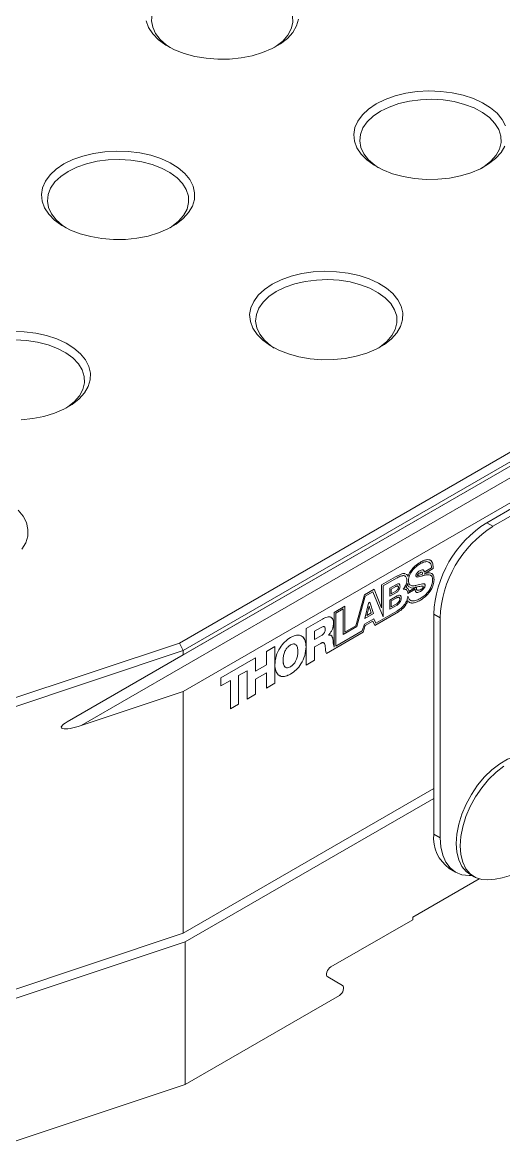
# Model space of a CAD drawing. Header units: millimetres. Extents: x 2 to 278, y 1 to 215.
# Drawn here: x 35.93 to 42.74, y 145.4 to 161.28 of the extents above; entities that cross this region are included whole.
import ezdxf

# ---------------------------------------------------------------- set-up
doc = ezdxf.new("R2010")
doc.units = ezdxf.units.MM

msp = doc.modelspace()

# ---------------------------------------------------------------- linework, layer by layer
at = {"color": 7, "linetype": 'Continuous', "lineweight": 18}
for p, q in [((36.565, 151.381), (55.167, 162.12)), ((55.051, 161.886), (36.766, 151.33)), ((38.155, 152.497), (54.152, 161.732)), ((54.22, 161.633), (38.207, 152.389)), ((54.22, 161.573), (38.207, 152.329)), ((54.22, 161.054), (38.207, 151.81)), ((42.501, 154.199), (49.985, 158.519)), ((42.59, 154.148), (46.107, 156.178)), ((42.59, 154.148), (42.501, 154.199)), ((41.56, 153.618), (41.56, 153.618)), ((41.722, 153.561), (41.617, 153.5)), ((41.621, 153.477), (41.745, 153.549)), ((41.621, 153.477), (41.745, 153.549)), ((41.745, 153.549), (41.745, 153.549)), ((41.212, 153.433), (41.014, 153.318)), ((41.035, 153.305), (41.224, 153.414)), ((41.035, 153.305), (41.225, 153.414)), ((41.224, 153.414), (41.225, 153.414)), ((41.386, 153.44), (41.386, 153.44)), ((41.523, 153.461), (41.523, 153.461)), ((41.559, 153.492), (41.559, 153.492)), ((41.591, 153.497), (41.593, 153.488)), ((41.617, 153.5), (41.617, 153.5)), ((41.618, 153.456), (41.618, 153.456)), ((41.621, 153.477), (41.621, 153.477)), ((41.756, 153.391), (41.756, 153.391)), ((40.91, 153.258), (40.771, 153.178)), ((40.784, 153.16), (40.892, 153.222)), ((40.784, 153.16), (40.892, 153.222)), ((40.892, 153.222), (41.035, 152.868)), ((40.892, 153.222), (40.892, 153.222)), ((41.014, 152.995), (40.91, 153.258)), ((41.014, 152.995), (40.91, 153.258)), ((41.014, 153.318), (41.014, 152.995)), ((41.035, 152.869), (41.035, 153.305)), ((41.035, 152.868), (41.035, 153.305)), ((41.035, 153.305), (41.035, 153.305)), ((41.131, 153.272), (41.225, 153.326)), ((41.131, 153.159), (41.131, 153.272)), ((41.217, 153.297), (41.152, 153.259)), ((41.217, 153.297), (41.152, 153.259)), ((41.152, 153.259), (41.152, 153.194)), ((41.152, 153.259), (41.152, 153.259)), ((41.152, 153.259), (41.152, 153.194)), ((41.152, 153.194), (41.217, 153.232)), ((41.217, 153.297), (41.217, 153.297)), ((41.275, 153.298), (41.275, 153.298)), ((41.358, 153.282), (41.358, 153.282)), ((41.383, 153.338), (41.383, 153.338)), ((41.387, 153.198), (41.488, 153.257)), ((41.387, 153.198), (41.488, 153.257)), ((41.394, 153.38), (41.394, 153.38)), ((41.503, 153.287), (41.401, 153.228)), ((41.401, 153.228), (41.401, 153.228)), ((41.483, 153.282), (41.483, 153.282)), ((41.488, 153.257), (41.488, 153.257)), ((41.503, 153.287), (41.503, 153.287)), ((41.506, 153.288), (41.506, 153.288)), ((41.565, 153.228), (41.565, 153.228)), ((41.63, 153.313), (41.63, 153.313)), ((40.771, 153.178), (40.651, 152.739)), ((40.666, 152.73), (40.784, 153.16)), ((40.666, 152.73), (40.784, 153.16)), ((40.83, 153.063), (40.777, 152.846)), ((40.784, 153.16), (40.784, 153.16)), ((40.83, 153.063), (40.847, 153.073)), ((40.847, 153.073), (40.898, 152.915)), ((40.847, 153.073), (40.898, 152.915)), ((41.225, 153.213), (41.131, 153.159)), ((41.225, 153.213), (41.131, 153.159)), ((41.131, 153.104), (41.236, 153.165)), ((41.131, 153.104), (41.131, 152.974)), ((41.23, 153.137), (41.151, 153.092)), ((41.23, 153.137), (41.151, 153.092)), ((41.151, 153.092), (41.151, 153.008)), ((41.151, 153.092), (41.151, 153.092)), ((41.151, 153.092), (41.151, 153.008)), ((41.152, 153.194), (41.152, 153.194)), ((41.225, 153.213), (41.225, 153.213)), ((41.23, 153.137), (41.23, 153.137)), ((41.291, 153.131), (41.291, 153.131)), ((41.385, 153.097), (41.386, 153.096)), ((41.402, 153.076), (41.415, 153.069)), ((41.567, 153.104), (41.567, 153.104)), ((40.495, 153.019), (40.342, 152.931)), ((40.342, 152.931), (40.342, 152.436)), ((40.366, 152.919), (40.472, 152.98)), ((40.366, 152.919), (40.472, 152.98)), ((40.366, 152.451), (40.366, 152.919)), ((40.366, 152.451), (40.366, 152.919)), ((40.366, 152.919), (40.366, 152.919)), ((40.472, 152.98), (40.472, 152.618)), ((40.472, 152.98), (40.472, 152.98)), ((40.495, 152.649), (40.495, 153.019)), ((40.495, 152.649), (40.495, 153.019)), ((40.898, 152.915), (40.777, 152.846)), ((40.898, 152.915), (40.777, 152.846)), ((40.838, 153.018), (40.806, 152.887)), ((40.838, 153.018), (40.806, 152.887)), ((40.806, 152.887), (40.868, 152.923)), ((40.838, 153.018), (40.838, 153.018)), ((40.868, 152.923), (40.838, 153.018)), ((40.898, 152.915), (40.898, 152.915)), ((40.918, 152.744), (41.253, 152.938)), ((40.918, 152.744), (41.253, 152.938)), ((41.23, 152.949), (40.933, 152.777)), ((41.014, 152.995), (41.014, 152.995)), ((41.236, 153.034), (41.131, 152.974)), ((41.236, 153.034), (41.131, 152.974)), ((41.151, 153.008), (41.23, 153.053)), ((41.151, 153.008), (41.151, 153.008)), ((41.236, 153.034), (41.236, 153.034)), ((41.253, 152.938), (41.253, 152.938)), ((39.948, 152.703), (40.178, 152.836)), ((40.335, 152.781), (40.336, 152.781)), ((40.772, 152.764), (40.741, 152.667)), ((40.903, 152.839), (40.772, 152.764)), ((40.783, 152.743), (40.892, 152.806)), ((40.783, 152.743), (40.892, 152.806)), ((40.806, 152.887), (40.806, 152.887)), ((40.892, 152.806), (40.918, 152.744)), ((40.892, 152.806), (40.892, 152.806)), ((40.933, 152.777), (40.903, 152.839)), ((40.933, 152.777), (40.903, 152.839)), ((40.933, 152.777), (40.933, 152.777)), ((41.842, 152.852), (41.753, 152.903)), ((41.753, 149.792), (41.753, 152.903)), ((41.842, 149.741), (41.842, 152.852)), ((39.948, 152.184), (39.948, 152.703)), ((40.159, 152.717), (40.065, 152.663)), ((40.159, 152.717), (40.065, 152.663)), ((40.065, 152.663), (40.065, 152.546)), ((40.065, 152.663), (40.065, 152.663)), ((40.065, 152.663), (40.065, 152.546)), ((40.065, 152.546), (40.164, 152.603)), ((40.159, 152.717), (40.159, 152.717)), ((40.756, 152.651), (40.233, 152.349)), ((40.756, 152.651), (40.233, 152.349)), ((40.265, 152.61), (40.265, 152.608)), ((40.265, 152.61), (40.265, 152.608)), ((40.265, 152.61), (40.265, 152.61)), ((40.265, 152.608), (40.265, 152.608)), ((40.741, 152.667), (40.366, 152.451)), ((40.472, 152.618), (40.666, 152.73)), ((40.472, 152.618), (40.666, 152.73)), ((40.651, 152.739), (40.495, 152.649)), ((40.495, 152.649), (40.495, 152.649)), ((40.666, 152.73), (40.666, 152.73)), ((40.756, 152.651), (40.783, 152.743)), ((40.756, 152.651), (40.783, 152.743)), ((40.756, 152.651), (40.756, 152.651)), ((40.783, 152.743), (40.783, 152.743)), ((35.671, 151.669), (38.155, 152.497)), ((38.207, 152.389), (38.155, 152.497)), ((39.386, 152.379), (39.503, 152.446)), ((39.503, 152.446), (39.503, 151.928)), ((39.503, 152.446), (39.503, 151.928)), ((39.725, 152.47), (39.725, 152.469)), ((39.947, 152.443), (39.947, 152.443)), ((40.065, 152.546), (40.065, 152.546)), ((40.154, 152.492), (40.065, 152.441)), ((40.154, 152.492), (40.065, 152.441)), ((40.065, 152.441), (40.065, 152.252)), ((40.065, 152.441), (40.065, 152.252)), ((40.065, 152.441), (40.065, 152.441)), ((40.154, 152.492), (40.154, 152.492)), ((40.33, 152.522), (40.33, 152.522)), ((40.342, 152.436), (40.342, 152.436)), ((40.366, 152.451), (40.366, 152.451)), ((38.207, 152.389), (35.657, 151.539)), ((36.565, 151.381), (38.207, 152.329)), ((38.207, 152.389), (38.207, 152.329)), ((38.74, 152.006), (39.231, 152.289)), ((39.231, 152.289), (39.231, 152.1)), ((39.231, 152.289), (39.231, 152.1)), ((39.386, 152.19), (39.386, 152.379)), ((39.231, 152.1), (39.386, 152.19)), ((39.62, 152.255), (39.62, 152.255)), ((40.065, 152.252), (39.948, 152.184)), ((40.065, 152.252), (39.948, 152.184)), ((40.065, 152.252), (40.065, 152.252)), ((38.74, 151.889), (38.74, 152.006)), ((38.875, 151.967), (38.74, 151.889)), ((38.875, 151.967), (38.74, 151.89)), ((38.875, 151.565), (38.875, 151.967)), ((38.875, 151.967), (38.875, 151.967)), ((39.114, 152.105), (38.992, 152.035)), ((39.114, 152.105), (38.992, 152.035)), ((38.992, 152.035), (38.992, 151.633)), ((38.992, 152.035), (38.992, 151.633)), ((38.992, 152.035), (38.992, 152.035)), ((39.114, 151.703), (39.114, 152.105)), ((39.114, 152.105), (39.114, 152.105)), ((39.231, 152.1), (39.231, 152.1)), ((39.386, 152.074), (39.231, 151.984)), ((39.386, 152.074), (39.231, 151.984)), ((39.231, 151.984), (39.231, 151.771)), ((39.231, 151.984), (39.231, 151.771)), ((39.231, 151.984), (39.231, 151.984)), ((39.386, 151.86), (39.386, 152.074)), ((39.386, 152.074), (39.386, 152.074)), ((39.726, 152.056), (39.726, 152.056)), ((38.207, 151.81), (36.766, 151.33)), ((38.207, 151.81), (38.207, 148.389)), ((39.503, 151.928), (39.386, 151.86)), ((39.503, 151.928), (39.386, 151.86)), ((39.503, 151.928), (39.503, 151.928)), ((39.231, 151.771), (39.114, 151.703)), ((39.231, 151.771), (39.114, 151.703)), ((39.231, 151.771), (39.231, 151.771)), ((38.992, 151.633), (38.875, 151.565)), ((38.992, 151.633), (38.875, 151.565)), ((38.992, 151.633), (38.992, 151.633)), ((41.753, 150.436), (38.207, 148.389)), ((38.237, 148.268), (41.753, 150.298)), ((41.842, 149.741), (41.753, 149.792)), ((41.972, 149.307), (42.061, 149.256)), ((42.394, 149.16), (41.454, 148.617)), ((42.265, 149.224), (42.323, 149.19)), ((40.295, 147.913), (41.454, 148.582)), ((41.454, 148.617), (41.454, 148.582)), ((38.207, 148.389), (35.657, 147.539)), ((35.687, 147.418), (38.237, 148.268)), ((38.237, 148.268), (38.237, 146.25)), ((40.46, 147.651), (40.253, 147.771)), ((40.417, 147.509), (38.237, 146.25)), ((38.237, 146.25), (35.687, 145.4))]:
    msp.add_line(p, q, dxfattribs=at)
at = {"color": 7, "linetype": 'Continuous', "lineweight": 18, "flags": 128}
for points in [[(39.495, 160.923), (39.521, 160.94), (39.615, 161.015), (39.687, 161.098), (39.735, 161.187), (39.758, 161.279), (39.754, 161.372), (39.725, 161.463), (39.671, 161.551), (39.594, 161.632), (39.494, 161.705), (39.376, 161.768), (39.242, 161.82), (39.095, 161.858), (38.94, 161.882), (38.78, 161.891), (38.619, 161.885), (38.462, 161.865), (38.313, 161.83), (38.175, 161.782), (38.052, 161.722)], [(38.052, 161.722), (37.948, 161.651), (37.865, 161.572), (37.805, 161.486), (37.769, 161.395), (37.76, 161.302), (37.776, 161.21), (37.817, 161.12), (37.884, 161.035), (37.972, 160.958), (38.024, 160.923)], [(39.839, 161.323), (39.811, 161.229), (39.758, 161.138), (39.681, 161.053), (39.583, 160.975), (39.465, 160.908), (39.332, 160.851), (39.184, 160.807), (39.027, 160.776), (38.863, 160.76), (38.697, 160.758), (38.533, 160.771), (38.373, 160.798), (38.223, 160.839), (38.086, 160.892), (37.964, 160.958), (37.86, 161.033), (37.778, 161.116), (37.719, 161.206), (37.685, 161.299)], [(40.939, 160.125), (41.065, 160.187), (41.206, 160.238), (41.359, 160.275), (41.52, 160.299), (41.685, 160.308), (41.851, 160.303), (42.013, 160.283), (42.168, 160.249), (42.313, 160.201), (42.443, 160.142), (42.556, 160.071), (42.649, 159.992), (42.719, 159.905), (42.766, 159.813)], [(42.757, 159.528), (42.704, 159.437), (42.627, 159.352), (42.529, 159.275), (42.412, 159.207), (42.278, 159.15), (42.13, 159.106), (41.973, 159.075), (41.809, 159.059), (41.643, 159.057), (41.479, 159.07), (41.32, 159.097), (41.169, 159.138), (41.032, 159.192), (40.91, 159.257), (40.807, 159.332), (40.725, 159.415), (40.666, 159.505), (40.631, 159.599), (40.621, 159.694), (40.637, 159.79), (40.678, 159.883), (40.743, 159.971), (40.831, 160.052), (40.939, 160.125)], [(42.442, 159.222), (42.467, 159.239), (42.562, 159.314), (42.633, 159.398), (42.681, 159.486), (42.704, 159.578), (42.701, 159.671), (42.672, 159.762), (42.618, 159.85), (42.54, 159.931), (42.441, 160.005), (42.322, 160.068), (42.188, 160.119), (42.041, 160.157), (41.886, 160.181), (41.726, 160.19), (41.565, 160.185), (41.408, 160.164), (41.259, 160.13), (41.121, 160.081), (40.999, 160.021)], [(40.999, 160.021), (40.894, 159.951), (40.811, 159.871), (40.751, 159.785), (40.716, 159.694), (40.706, 159.601), (40.722, 159.509), (40.764, 159.419), (40.83, 159.335), (40.919, 159.257), (40.97, 159.222)], [(36.519, 159.275), (36.645, 159.337), (36.787, 159.388), (36.939, 159.425), (37.1, 159.449), (37.266, 159.458), (37.431, 159.452), (37.594, 159.432), (37.749, 159.398), (37.893, 159.351), (38.023, 159.291), (38.136, 159.221), (38.229, 159.141), (38.3, 159.055), (38.347, 158.963), (38.369, 158.868), (38.366, 158.772), (38.338, 158.677), (38.284, 158.587), (38.208, 158.502), (38.11, 158.424), (37.992, 158.356), (37.858, 158.3), (37.711, 158.256), (37.554, 158.225), (37.39, 158.208), (37.224, 158.207), (37.059, 158.219), (36.9, 158.247), (36.75, 158.288), (36.612, 158.341), (36.491, 158.406), (36.387, 158.481), (36.305, 158.565), (36.246, 158.654), (36.211, 158.748), (36.202, 158.844), (36.218, 158.939), (36.259, 159.032), (36.324, 159.12), (36.411, 159.202), (36.519, 159.275)], [(38.022, 158.372), (38.048, 158.389), (38.142, 158.464), (38.214, 158.547), (38.262, 158.636), (38.284, 158.728), (38.281, 158.821), (38.252, 158.912), (38.198, 159), (38.121, 159.081), (38.021, 159.154), (37.903, 159.217), (37.769, 159.268), (37.622, 159.306), (37.467, 159.33), (37.306, 159.34), (37.146, 159.334), (36.989, 159.314), (36.84, 159.279), (36.702, 159.231), (36.579, 159.171)], [(36.579, 159.171), (36.475, 159.1), (36.392, 159.021), (36.332, 158.934), (36.296, 158.844), (36.287, 158.751), (36.303, 158.659), (36.344, 158.569), (36.41, 158.484), (36.499, 158.407), (36.55, 158.372)], [(39.466, 157.574), (39.592, 157.636), (39.733, 157.687), (39.886, 157.724), (40.047, 157.748), (40.212, 157.757), (40.378, 157.751), (40.54, 157.731), (40.695, 157.697), (40.84, 157.65), (40.97, 157.59), (41.082, 157.52), (41.175, 157.441), (41.246, 157.354), (41.293, 157.262), (41.315, 157.167), (41.312, 157.071), (41.284, 156.977), (41.231, 156.886), (41.154, 156.801), (41.056, 156.723), (40.939, 156.656), (40.805, 156.599), (40.657, 156.555), (40.5, 156.524), (40.336, 156.508), (40.17, 156.506), (40.006, 156.519), (39.846, 156.546), (39.696, 156.587), (39.559, 156.64), (39.437, 156.705), (39.334, 156.781), (39.252, 156.864), (39.192, 156.953), (39.158, 157.047), (39.148, 157.143), (39.164, 157.238), (39.205, 157.331), (39.27, 157.419), (39.358, 157.501), (39.466, 157.574)], [(40.969, 156.671), (40.994, 156.688), (41.088, 156.763), (41.16, 156.846), (41.208, 156.935), (41.231, 157.027), (41.228, 157.12), (41.199, 157.211), (41.144, 157.299), (41.067, 157.38), (40.968, 157.453), (40.849, 157.516), (40.715, 157.567), (40.568, 157.606), (40.413, 157.63), (40.253, 157.639), (40.092, 157.633), (39.935, 157.613), (39.786, 157.578), (39.648, 157.53), (39.525, 157.47)], [(39.525, 157.47), (39.421, 157.399), (39.338, 157.32), (39.278, 157.234), (39.243, 157.143), (39.233, 157.05), (39.249, 156.958), (39.291, 156.868), (39.357, 156.783), (39.445, 156.706), (39.497, 156.671)], [(35.792, 156.907), (35.958, 156.901), (36.121, 156.881), (36.276, 156.847), (36.42, 156.799), (36.55, 156.74), (36.663, 156.67), (36.756, 156.59), (36.827, 156.503), (36.874, 156.411), (36.896, 156.316), (36.893, 156.221), (36.864, 156.126), (36.811, 156.035), (36.735, 155.95), (36.637, 155.873), (36.519, 155.805), (36.385, 155.749), (36.238, 155.704), (36.081, 155.674), (35.917, 155.657)], [(36.549, 155.821), (36.575, 155.837), (36.669, 155.913), (36.741, 155.996), (36.789, 156.085), (36.811, 156.177), (36.808, 156.269), (36.779, 156.361), (36.725, 156.448), (36.647, 156.53), (36.548, 156.603), (36.43, 156.666), (36.296, 156.717), (36.149, 156.755), (35.993, 156.779), (35.833, 156.789), (35.673, 156.783), (35.516, 156.763), (35.366, 156.728), (35.229, 156.68), (35.106, 156.62)], [(35.872, 154.379), (35.943, 154.292), (35.99, 154.2), (36.012, 154.105), (36.009, 154.01), (35.981, 153.915), (35.927, 153.824)], [(43.215, 150.869), (43.195, 150.88), (43.108, 150.908), (43.01, 150.913), (42.905, 150.894), (42.796, 150.852), (42.685, 150.787), (42.575, 150.703), (42.47, 150.601), (42.373, 150.484), (42.285, 150.354), (42.21, 150.217), (42.149, 150.075), (42.105, 149.932), (42.078, 149.792), (42.068, 149.659), (42.078, 149.536), (42.105, 149.428), (42.149, 149.336), (42.21, 149.264), (42.265, 149.224)], [(42.743, 150.754), (42.634, 150.67), (42.529, 150.567), (42.431, 150.45), (42.343, 150.321), (42.268, 150.183), (42.208, 150.041), (42.163, 149.898), (42.136, 149.758), (42.127, 149.625), (42.136, 149.503), (42.163, 149.394), (42.208, 149.303), (42.268, 149.23), (42.343, 149.179), (42.431, 149.151), (42.517, 149.146)], [(42.293, 149.208), (42.251, 149.206), (42.151, 149.219), (42.061, 149.256), (41.985, 149.315), (41.924, 149.395), (41.879, 149.495), (41.851, 149.611), (41.842, 149.741)], [(40.253, 147.771), (40.242, 147.781), (40.236, 147.797), (40.235, 147.817), (40.24, 147.839), (40.249, 147.861), (40.262, 147.882), (40.277, 147.9), (40.295, 147.913)], [(40.417, 147.509), (40.435, 147.522), (40.451, 147.54), (40.464, 147.561), (40.473, 147.583), (40.477, 147.606), (40.476, 147.625), (40.47, 147.641), (40.46, 147.651)]]:
    msp.add_lwpolyline(points, dxfattribs=at)
at = {"color": 7, "linetype": 'Continuous', "lineweight": 18}
for centre, radius, start, end in [((43.366, 152.836), 1.615, 122.3869, 177.6131), ((43.455, 152.784), 1.615, 122.3869, 177.6131), ((42.47, 150.202), 1.057, 272.5247, 0), ((42.269, 149.734), 0.519, 173.5491, 235.1388)]:
    msp.add_arc(centre, radius, start, end, dxfattribs=at)
msp.add_ellipse((36.766, 151.399), major_axis=(0.282, 0.099), ratio=0.218403, start_param=2.279454, end_param=4.635649, dxfattribs=at)
for points, knots in [([(41.558, 153.637), (41.533, 153.621), (41.489, 153.592), (41.437, 153.533), (41.404, 153.482), (41.392, 153.453), (41.386, 153.44)], [0, 0, 0, 0, 0.370413, 0.659867, 0.84661, 1, 1, 1, 1]), ([(41.394, 153.38), (41.395, 153.393), (41.396, 153.416), (41.412, 153.466), (41.448, 153.524), (41.502, 153.58), (41.54, 153.605), (41.56, 153.618)], [0, 0, 0, 0, 0.134679, 0.257286, 0.494977, 0.745543, 1, 1, 1, 1]), ([(41.394, 153.38), (41.395, 153.393), (41.396, 153.416), (41.412, 153.466), (41.448, 153.524), (41.502, 153.58), (41.54, 153.605), (41.56, 153.618)], [0, 0, 0, 0, 0.134679, 0.257286, 0.494977, 0.745543, 1, 1, 1, 1]), ([(41.745, 153.549), (41.744, 153.572), (41.743, 153.621), (41.718, 153.665), (41.682, 153.678), (41.649, 153.677), (41.607, 153.664), (41.575, 153.647), (41.558, 153.637)], [0, 0, 0, 0, 0.211166, 0.446808, 0.552781, 0.674848, 0.821169, 1, 1, 1, 1]), ([(41.56, 153.618), (41.582, 153.628), (41.625, 153.649), (41.672, 153.651), (41.69, 153.637), (41.694, 153.634)], [0, 0, 0, 0, 0.451426, 0.877458, 1, 1, 1, 1]), ([(41.56, 153.618), (41.582, 153.629), (41.626, 153.65), (41.676, 153.649), (41.705, 153.629), (41.72, 153.601), (41.721, 153.575), (41.722, 153.561)], [0, 0, 0, 0, 0.287197, 0.558239, 0.696739, 0.840355, 1, 1, 1, 1]), ([(41.745, 153.549), (41.744, 153.572), (41.742, 153.621), (41.722, 153.663), (41.701, 153.67), (41.698, 153.671)], [0, 0, 0, 0, 0.4328, 0.915765, 1, 1, 1, 1]), ([(41.351, 153.474), (41.346, 153.476), (41.33, 153.485), (41.28, 153.468), (41.238, 153.446), (41.212, 153.433)], [0, 0, 0, 0, 0.124411, 0.468392, 1, 1, 1, 1]), ([(41.224, 153.414), (41.242, 153.424), (41.276, 153.443), (41.317, 153.452), (41.341, 153.449), (41.349, 153.442), (41.351, 153.439)], [0, 0, 0, 0, 0.379533, 0.737234, 0.905649, 1, 1, 1, 1]), ([(41.225, 153.414), (41.242, 153.424), (41.276, 153.443), (41.317, 153.453), (41.344, 153.447), (41.359, 153.435), (41.37, 153.413), (41.371, 153.393), (41.371, 153.382)], [0, 0, 0, 0, 0.259613, 0.504294, 0.619495, 0.734392, 0.857507, 1, 1, 1, 1]), ([(41.371, 153.382), (41.37, 153.37), (41.368, 153.347), (41.351, 153.301), (41.331, 153.274), (41.318, 153.257)], [0, 0, 0, 0, 0.284663, 0.559152, 1, 1, 1, 1]), ([(41.386, 153.44), (41.382, 153.45), (41.377, 153.463), (41.366, 153.467), (41.364, 153.468)], [0, 0, 0, 0, 0.831685, 1, 1, 1, 1]), ([(41.386, 153.44), (41.382, 153.45), (41.377, 153.463), (41.366, 153.467), (41.364, 153.468)], [0, 0, 0, 0, 0.831685, 1, 1, 1, 1]), ([(41.551, 153.518), (41.539, 153.511), (41.522, 153.499), (41.506, 153.475), (41.501, 153.46), (41.5, 153.453), (41.5, 153.449)], [0, 0, 0, 0, 0.508339, 0.744846, 0.865693, 1, 1, 1, 1]), ([(41.5, 153.449), (41.501, 153.445), (41.502, 153.437), (41.514, 153.43), (41.554, 153.435), (41.591, 153.447), (41.618, 153.456)], [0, 0, 0, 0, 0.080263, 0.164107, 0.382413, 1, 1, 1, 1]), ([(41.509, 153.433), (41.51, 153.433), (41.516, 153.428), (41.555, 153.438), (41.591, 153.448), (41.618, 153.456)], [0, 0, 0, 0, 0.0090824, 0.2678754, 1, 1, 1, 1]), ([(41.523, 153.461), (41.523, 153.462), (41.523, 153.462), (41.523, 153.463), (41.525, 153.465), (41.529, 153.47), (41.541, 153.48), (41.552, 153.487), (41.559, 153.492)], [0, 0, 0, 0, 0.01741, 0.036526, 0.058712, 0.147402, 0.41052, 1, 1, 1, 1]), ([(41.523, 153.461), (41.523, 153.462), (41.523, 153.462), (41.523, 153.463), (41.525, 153.465), (41.529, 153.47), (41.541, 153.48), (41.552, 153.487), (41.559, 153.492)], [0, 0, 0, 0, 0.01741, 0.036526, 0.058712, 0.147402, 0.41052, 1, 1, 1, 1]), ([(41.594, 153.47), (41.575, 153.463), (41.554, 153.456), (41.531, 153.453), (41.526, 153.454), (41.523, 153.457), (41.523, 153.46), (41.523, 153.461)], [0, 0, 0, 0, 0.7340463, 0.8269774, 0.895049, 0.9480982, 1, 1, 1, 1]), ([(41.527, 153.454), (41.527, 153.454), (41.525, 153.455), (41.523, 153.457), (41.523, 153.46), (41.523, 153.461)], [0, 0, 0, 0, 0.108565, 0.559155, 1, 1, 1, 1]), ([(41.617, 153.5), (41.617, 153.505), (41.616, 153.514), (41.612, 153.524), (41.606, 153.531), (41.594, 153.534), (41.575, 153.531), (41.559, 153.523), (41.551, 153.518)], [0, 0, 0, 0, 0.13742, 0.258595, 0.373661, 0.490016, 0.737396, 1, 1, 1, 1]), ([(41.559, 153.492), (41.563, 153.494), (41.57, 153.498), (41.579, 153.501), (41.585, 153.502), (41.586, 153.501), (41.586, 153.501)], [0, 0, 0, 0, 0.4227416, 0.7445607, 0.9955952, 1, 1, 1, 1]), ([(41.559, 153.492), (41.563, 153.494), (41.57, 153.498), (41.579, 153.501), (41.586, 153.502), (41.588, 153.499), (41.589, 153.499)], [0, 0, 0, 0, 0.374152, 0.658982, 0.881163, 1, 1, 1, 1]), ([(41.735, 153.389), (41.734, 153.368), (41.731, 153.329), (41.705, 153.266), (41.666, 153.21), (41.616, 153.161), (41.578, 153.137), (41.559, 153.125)], [0, 0, 0, 0, 0.202997, 0.380347, 0.554846, 0.771411, 1, 1, 1, 1]), ([(41.567, 153.104), (41.595, 153.124), (41.649, 153.16), (41.712, 153.242), (41.75, 153.323), (41.754, 153.368), (41.756, 153.391)], [0, 0, 0, 0, 0.314908, 0.592703, 0.795763, 1, 1, 1, 1]), ([(41.567, 153.104), (41.595, 153.124), (41.649, 153.161), (41.712, 153.242), (41.75, 153.323), (41.754, 153.368), (41.756, 153.391)], [0, 0, 0, 0, 0.314908, 0.592703, 0.795763, 1, 1, 1, 1]), ([(41.593, 153.488), (41.594, 153.485), (41.595, 153.479), (41.594, 153.473), (41.594, 153.47)], [0, 0, 0, 0, 0.517445, 1, 1, 1, 1]), ([(41.617, 153.5), (41.616, 153.505), (41.616, 153.514), (41.612, 153.524), (41.606, 153.53), (41.601, 153.532), (41.598, 153.532)], [0, 0, 0, 0, 0.2950014, 0.5551302, 0.8021449, 1, 1, 1, 1]), ([(41.618, 153.456), (41.634, 153.459), (41.665, 153.465), (41.699, 153.465), (41.71, 153.452), (41.712, 153.45)], [0, 0, 0, 0, 0.4656462, 0.9085718, 1, 1, 1, 1]), ([(41.618, 153.456), (41.634, 153.459), (41.666, 153.466), (41.705, 153.461), (41.732, 153.434), (41.734, 153.405), (41.735, 153.389)], [0, 0, 0, 0, 0.283784, 0.553722, 0.762442, 1, 1, 1, 1]), ([(41.624, 153.478), (41.624, 153.478), (41.623, 153.477), (41.622, 153.477), (41.621, 153.477)], [0, 0, 0, 0, 0.558105, 1, 1, 1, 1]), ([(41.756, 153.391), (41.756, 153.408), (41.754, 153.438), (41.738, 153.471), (41.711, 153.488), (41.672, 153.49), (41.641, 153.482), (41.624, 153.478)], [0, 0, 0, 0, 0.208194, 0.382385, 0.547555, 0.757629, 1, 1, 1, 1]), ([(41.756, 153.391), (41.756, 153.407), (41.754, 153.438), (41.74, 153.47), (41.723, 153.478), (41.716, 153.482)], [0, 0, 0, 0, 0.400333, 0.735285, 1, 1, 1, 1]), ([(41.242, 153.303), (41.241, 153.303), (41.237, 153.305), (41.228, 153.303), (41.221, 153.299), (41.217, 153.297)], [0, 0, 0, 0, 0.171512, 0.572483, 1, 1, 1, 1]), ([(41.252, 153.284), (41.252, 153.288), (41.251, 153.295), (41.246, 153.302), (41.239, 153.305), (41.229, 153.303), (41.221, 153.299), (41.217, 153.297)], [0, 0, 0, 0, 0.210866, 0.389596, 0.561335, 0.77364, 1, 1, 1, 1]), ([(41.217, 153.232), (41.222, 153.234), (41.231, 153.24), (41.241, 153.252), (41.248, 153.264), (41.251, 153.274), (41.252, 153.281), (41.252, 153.284)], [0, 0, 0, 0, 0.263178, 0.536223, 0.679634, 0.829867, 1, 1, 1, 1]), ([(41.225, 153.326), (41.232, 153.33), (41.246, 153.337), (41.261, 153.335), (41.27, 153.326), (41.274, 153.314), (41.275, 153.304), (41.275, 153.298)], [0, 0, 0, 0, 0.262638, 0.514536, 0.654613, 0.812515, 1, 1, 1, 1]), ([(41.275, 153.298), (41.274, 153.291), (41.274, 153.277), (41.266, 153.256), (41.254, 153.238), (41.24, 153.223), (41.23, 153.216), (41.225, 153.213)], [0, 0, 0, 0, 0.233634, 0.429534, 0.609083, 0.811503, 1, 1, 1, 1]), ([(41.275, 153.298), (41.274, 153.291), (41.273, 153.277), (41.266, 153.256), (41.254, 153.238), (41.24, 153.223), (41.23, 153.216), (41.225, 153.213)], [0, 0, 0, 0, 0.233634, 0.429534, 0.609083, 0.811503, 1, 1, 1, 1]), ([(41.267, 153.327), (41.268, 153.327), (41.271, 153.324), (41.274, 153.314), (41.274, 153.303), (41.275, 153.298)], [0, 0, 0, 0, 0.108182, 0.515897, 1, 1, 1, 1]), ([(41.318, 153.257), (41.329, 153.259), (41.342, 153.262), (41.351, 153.256), (41.352, 153.255)], [0, 0, 0, 0, 0.837472, 1, 1, 1, 1]), ([(41.318, 153.257), (41.328, 153.258), (41.349, 153.261), (41.37, 153.247), (41.383, 153.226), (41.386, 153.208), (41.387, 153.198)], [0, 0, 0, 0, 0.285153, 0.557728, 0.774206, 1, 1, 1, 1]), ([(41.358, 153.282), (41.363, 153.292), (41.374, 153.31), (41.38, 153.329), (41.383, 153.338)], [0, 0, 0, 0, 0.531692, 1, 1, 1, 1]), ([(41.358, 153.282), (41.363, 153.292), (41.374, 153.31), (41.38, 153.329), (41.383, 153.338)], [0, 0, 0, 0, 0.531692, 1, 1, 1, 1]), ([(41.401, 153.228), (41.4, 153.237), (41.397, 153.255), (41.381, 153.273), (41.366, 153.279), (41.358, 153.282)], [0, 0, 0, 0, 0.301019, 0.598638, 1, 1, 1, 1]), ([(41.401, 153.228), (41.4, 153.237), (41.397, 153.254), (41.388, 153.268), (41.381, 153.271), (41.38, 153.271)], [0, 0, 0, 0, 0.472536, 0.939737, 1, 1, 1, 1]), ([(41.383, 153.338), (41.384, 153.324), (41.387, 153.303), (41.4, 153.295), (41.405, 153.292)], [0, 0, 0, 0, 0.673078, 1, 1, 1, 1]), ([(41.417, 153.319), (41.414, 153.321), (41.405, 153.328), (41.396, 153.348), (41.395, 153.369), (41.394, 153.38)], [0, 0, 0, 0, 0.197369, 0.573073, 1, 1, 1, 1]), ([(41.513, 153.314), (41.497, 153.311), (41.465, 153.303), (41.429, 153.308), (41.407, 153.325), (41.396, 153.348), (41.395, 153.369), (41.394, 153.38)], [0, 0, 0, 0, 0.281262, 0.550865, 0.689312, 0.834742, 1, 1, 1, 1]), ([(41.416, 153.283), (41.417, 153.283), (41.433, 153.27), (41.459, 153.276), (41.483, 153.282)], [0, 0, 0, 0, 0.05638, 1, 1, 1, 1]), ([(41.416, 153.283), (41.417, 153.283), (41.433, 153.27), (41.459, 153.276), (41.483, 153.282)], [0, 0, 0, 0, 0.05638, 1, 1, 1, 1]), ([(41.483, 153.282), (41.487, 153.283), (41.494, 153.285), (41.5, 153.286), (41.503, 153.287)], [0, 0, 0, 0, 0.5569399, 1, 1, 1, 1]), ([(41.483, 153.282), (41.487, 153.283), (41.494, 153.285), (41.5, 153.286), (41.503, 153.287)], [0, 0, 0, 0, 0.5569399, 1, 1, 1, 1]), ([(41.488, 153.257), (41.489, 153.248), (41.49, 153.232), (41.5, 153.216), (41.516, 153.21), (41.539, 153.214), (41.556, 153.223), (41.565, 153.228)], [0, 0, 0, 0, 0.210708, 0.385024, 0.548448, 0.756707, 1, 1, 1, 1]), ([(41.506, 153.288), (41.529, 153.292), (41.559, 153.299), (41.591, 153.304), (41.598, 153.301), (41.599, 153.301)], [0, 0, 0, 0, 0.719852, 0.963184, 1, 1, 1, 1]), ([(41.506, 153.288), (41.529, 153.293), (41.56, 153.3), (41.591, 153.303), (41.601, 153.301), (41.603, 153.298), (41.603, 153.297), (41.603, 153.296), (41.603, 153.295)], [0, 0, 0, 0, 0.6645677, 0.8892114, 0.9576856, 0.9739409, 0.9876216, 1, 1, 1, 1]), ([(41.515, 153.247), (41.515, 153.248), (41.512, 153.249), (41.506, 153.261), (41.506, 153.276), (41.506, 153.288)], [0, 0, 0, 0, 0.0470029, 0.2724846, 1, 1, 1, 1]), ([(41.546, 153.245), (41.541, 153.244), (41.532, 153.242), (41.521, 153.243), (41.514, 153.248), (41.506, 153.26), (41.506, 153.276), (41.506, 153.288)], [0, 0, 0, 0, 0.198373, 0.356661, 0.48918, 0.610042, 1, 1, 1, 1]), ([(41.512, 153.213), (41.513, 153.213), (41.52, 153.21), (41.539, 153.215), (41.556, 153.224), (41.565, 153.228)], [0, 0, 0, 0, 0.0849518, 0.5069787, 1, 1, 1, 1]), ([(41.63, 153.313), (41.629, 153.318), (41.628, 153.327), (41.616, 153.337), (41.577, 153.334), (41.54, 153.323), (41.513, 153.314)], [0, 0, 0, 0, 0.089597, 0.178615, 0.397079, 1, 1, 1, 1]), ([(41.603, 153.295), (41.602, 153.292), (41.601, 153.287), (41.598, 153.278), (41.593, 153.27), (41.586, 153.263), (41.575, 153.256), (41.562, 153.249), (41.552, 153.247), (41.546, 153.245)], [0, 0, 0, 0, 0.105866, 0.200197, 0.290612, 0.387171, 0.541966, 0.742417, 1, 1, 1, 1]), ([(41.565, 153.228), (41.573, 153.233), (41.588, 153.243), (41.609, 153.263), (41.623, 153.284), (41.629, 153.301), (41.629, 153.309), (41.63, 153.313)], [0, 0, 0, 0, 0.277056, 0.534545, 0.763848, 0.877102, 1, 1, 1, 1]), ([(41.565, 153.228), (41.573, 153.233), (41.588, 153.243), (41.609, 153.263), (41.623, 153.284), (41.629, 153.301), (41.629, 153.309), (41.63, 153.313)], [0, 0, 0, 0, 0.277056, 0.534545, 0.763848, 0.877102, 1, 1, 1, 1]), ([(41.63, 153.313), (41.629, 153.318), (41.629, 153.326), (41.624, 153.329), (41.622, 153.33)], [0, 0, 0, 0, 0.614481, 1, 1, 1, 1]), ([(41.386, 153.159), (41.383, 153.142), (41.378, 153.11), (41.354, 153.062), (41.321, 153.018), (41.278, 152.979), (41.246, 152.959), (41.23, 152.949)], [0, 0, 0, 0, 0.1924281, 0.3648977, 0.5376214, 0.7574484, 1, 1, 1, 1]), ([(41.259, 153.144), (41.258, 153.144), (41.253, 153.146), (41.243, 153.144), (41.234, 153.139), (41.23, 153.137)], [0, 0, 0, 0, 0.148944, 0.562474, 1, 1, 1, 1]), ([(41.271, 153.119), (41.271, 153.124), (41.27, 153.133), (41.264, 153.142), (41.255, 153.146), (41.243, 153.144), (41.234, 153.139), (41.23, 153.137)], [0, 0, 0, 0, 0.219171, 0.402032, 0.573212, 0.780589, 1, 1, 1, 1]), ([(41.23, 153.053), (41.235, 153.057), (41.246, 153.064), (41.258, 153.079), (41.266, 153.093), (41.27, 153.106), (41.271, 153.114), (41.271, 153.119)], [0, 0, 0, 0, 0.255403, 0.523999, 0.668505, 0.822947, 1, 1, 1, 1]), ([(41.236, 153.165), (41.243, 153.169), (41.259, 153.176), (41.276, 153.173), (41.285, 153.163), (41.29, 153.149), (41.29, 153.137), (41.291, 153.131)], [0, 0, 0, 0, 0.258004, 0.507896, 0.648867, 0.809076, 1, 1, 1, 1]), ([(41.291, 153.131), (41.29, 153.122), (41.289, 153.107), (41.281, 153.083), (41.268, 153.062), (41.252, 153.045), (41.241, 153.038), (41.236, 153.034)], [0, 0, 0, 0, 0.237889, 0.435826, 0.615004, 0.814865, 1, 1, 1, 1]), ([(41.291, 153.131), (41.29, 153.122), (41.289, 153.107), (41.281, 153.083), (41.268, 153.062), (41.252, 153.045), (41.241, 153.038), (41.236, 153.034)], [0, 0, 0, 0, 0.237889, 0.435826, 0.615004, 0.814865, 1, 1, 1, 1]), ([(41.253, 152.938), (41.269, 152.949), (41.301, 152.97), (41.34, 153.013), (41.37, 153.056), (41.381, 153.083), (41.385, 153.097)], [0, 0, 0, 0, 0.310425, 0.600069, 0.808012, 1, 1, 1, 1]), ([(41.253, 152.938), (41.269, 152.949), (41.301, 152.97), (41.341, 153.013), (41.37, 153.056), (41.381, 153.083), (41.386, 153.096)], [0, 0, 0, 0, 0.310425, 0.600069, 0.808012, 1, 1, 1, 1]), ([(41.281, 153.166), (41.282, 153.165), (41.286, 153.161), (41.29, 153.149), (41.29, 153.137), (41.291, 153.131)], [0, 0, 0, 0, 0.154644, 0.540349, 1, 1, 1, 1]), ([(41.429, 153.1), (41.42, 153.105), (41.399, 153.115), (41.391, 153.143), (41.386, 153.159)], [0, 0, 0, 0, 0.420907, 1, 1, 1, 1]), ([(41.559, 153.125), (41.536, 153.113), (41.493, 153.092), (41.439, 153.09), (41.401, 153.113), (41.391, 153.144), (41.386, 153.159)], [0, 0, 0, 0, 0.2960662, 0.5705242, 0.7792159, 1, 1, 1, 1]), ([(41.386, 153.096), (41.39, 153.09), (41.398, 153.075), (41.422, 153.063), (41.457, 153.061), (41.506, 153.072), (41.545, 153.093), (41.567, 153.104)], [0, 0, 0, 0, 0.1266166, 0.2732455, 0.4461935, 0.6934353, 1, 1, 1, 1]), ([(41.421, 153.065), (41.431, 153.064), (41.456, 153.06), (41.506, 153.073), (41.545, 153.093), (41.567, 153.104)], [0, 0, 0, 0, 0.237973, 0.578173, 1, 1, 1, 1]), ([(40.178, 152.836), (40.2, 152.846), (40.242, 152.868), (40.291, 152.868), (40.319, 152.848), (40.333, 152.82), (40.335, 152.794), (40.336, 152.781)], [0, 0, 0, 0, 0.288451, 0.557374, 0.694678, 0.838281, 1, 1, 1, 1]), ([(40.336, 152.781), (40.335, 152.765), (40.333, 152.733), (40.316, 152.685), (40.293, 152.642), (40.274, 152.621), (40.265, 152.61)], [0, 0, 0, 0, 0.282913, 0.557634, 0.773566, 1, 1, 1, 1]), ([(40.335, 152.781), (40.334, 152.765), (40.332, 152.733), (40.316, 152.685), (40.293, 152.642), (40.274, 152.621), (40.265, 152.61)], [0, 0, 0, 0, 0.282913, 0.557634, 0.773566, 1, 1, 1, 1]), ([(40.308, 152.853), (40.311, 152.851), (40.322, 152.844), (40.333, 152.82), (40.335, 152.794), (40.335, 152.781)], [0, 0, 0, 0, 0.16227, 0.556283, 1, 1, 1, 1]), ([(39.725, 152.574), (39.749, 152.586), (39.795, 152.609), (39.856, 152.61), (39.905, 152.584), (39.939, 152.529), (39.945, 152.472), (39.947, 152.443)], [0, 0, 0, 0, 0.204471, 0.387871, 0.56351, 0.774416, 1, 1, 1, 1]), ([(39.887, 152.589), (39.891, 152.587), (39.914, 152.577), (39.939, 152.527), (39.944, 152.472), (39.947, 152.443)], [0, 0, 0, 0, 0.103735, 0.536799, 1, 1, 1, 1]), ([(40.199, 152.728), (40.198, 152.728), (40.193, 152.73), (40.179, 152.727), (40.166, 152.72), (40.159, 152.717)], [0, 0, 0, 0, 0.062074, 0.507628, 1, 1, 1, 1]), ([(40.218, 152.695), (40.218, 152.702), (40.217, 152.714), (40.209, 152.725), (40.196, 152.73), (40.179, 152.727), (40.166, 152.721), (40.159, 152.717)], [0, 0, 0, 0, 0.197029, 0.371432, 0.543408, 0.760308, 1, 1, 1, 1]), ([(40.164, 152.603), (40.17, 152.607), (40.181, 152.614), (40.196, 152.63), (40.209, 152.649), (40.217, 152.672), (40.218, 152.687), (40.218, 152.695)], [0, 0, 0, 0, 0.211129, 0.392706, 0.559913, 0.763436, 1, 1, 1, 1]), ([(40.265, 152.608), (40.277, 152.61), (40.3, 152.612), (40.323, 152.578), (40.328, 152.543), (40.33, 152.522)], [0, 0, 0, 0, 0.280107, 0.555764, 1, 1, 1, 1]), ([(40.302, 152.601), (40.308, 152.595), (40.325, 152.577), (40.328, 152.544), (40.33, 152.522)], [0, 0, 0, 0, 0.321705, 1, 1, 1, 1]), ([(39.504, 152.188), (39.508, 152.229), (39.516, 152.308), (39.57, 152.426), (39.644, 152.519), (39.697, 152.555), (39.725, 152.574)], [0, 0, 0, 0, 0.284155, 0.548662, 0.761366, 1, 1, 1, 1]), ([(39.725, 152.47), (39.712, 152.461), (39.688, 152.444), (39.657, 152.404), (39.636, 152.357), (39.622, 152.306), (39.621, 152.272), (39.62, 152.255)], [0, 0, 0, 0, 0.200879, 0.378022, 0.553533, 0.77136, 1, 1, 1, 1]), ([(39.725, 152.469), (39.712, 152.461), (39.688, 152.444), (39.657, 152.404), (39.636, 152.357), (39.623, 152.306), (39.621, 152.272), (39.62, 152.255)], [0, 0, 0, 0, 0.200879, 0.378022, 0.553533, 0.77136, 1, 1, 1, 1]), ([(39.786, 152.48), (39.784, 152.481), (39.776, 152.486), (39.754, 152.484), (39.735, 152.474), (39.725, 152.47)], [0, 0, 0, 0, 0.130207, 0.539143, 1, 1, 1, 1]), ([(39.83, 152.376), (39.829, 152.397), (39.826, 152.436), (39.807, 152.473), (39.781, 152.485), (39.755, 152.484), (39.735, 152.475), (39.725, 152.469)], [0, 0, 0, 0, 0.289137, 0.55879, 0.69586, 0.838853, 1, 1, 1, 1]), ([(39.947, 152.443), (39.943, 152.402), (39.935, 152.323), (39.881, 152.205), (39.807, 152.111), (39.754, 152.075), (39.726, 152.056)], [0, 0, 0, 0, 0.284039, 0.548541, 0.761303, 1, 1, 1, 1]), ([(39.947, 152.443), (39.943, 152.402), (39.935, 152.323), (39.881, 152.205), (39.807, 152.111), (39.754, 152.075), (39.726, 152.056)], [0, 0, 0, 0, 0.284039, 0.548541, 0.761303, 1, 1, 1, 1]), ([(40.22, 152.424), (40.218, 152.449), (40.216, 152.479), (40.199, 152.499), (40.187, 152.503), (40.172, 152.502), (40.161, 152.496), (40.154, 152.492)], [0, 0, 0, 0, 0.505231, 0.618049, 0.730923, 0.854052, 1, 1, 1, 1]), ([(40.19, 152.501), (40.189, 152.502), (40.184, 152.504), (40.172, 152.501), (40.16, 152.496), (40.154, 152.492)], [0, 0, 0, 0, 0.0832981, 0.5027785, 1, 1, 1, 1]), ([(40.33, 152.522), (40.332, 152.507), (40.334, 152.477), (40.339, 152.45), (40.342, 152.436)], [0, 0, 0, 0, 0.508019, 1, 1, 1, 1]), ([(40.33, 152.522), (40.331, 152.507), (40.333, 152.477), (40.339, 152.45), (40.342, 152.436)], [0, 0, 0, 0, 0.508019, 1, 1, 1, 1]), ([(39.725, 152.162), (39.738, 152.17), (39.762, 152.187), (39.793, 152.227), (39.814, 152.274), (39.828, 152.325), (39.829, 152.359), (39.83, 152.376)], [0, 0, 0, 0, 0.200891, 0.378037, 0.55355, 0.771375, 1, 1, 1, 1]), ([(40.233, 152.349), (40.231, 152.355), (40.225, 152.367), (40.222, 152.394), (40.221, 152.413), (40.22, 152.424)], [0, 0, 0, 0, 0.264101, 0.593094, 1, 1, 1, 1]), ([(39.726, 152.056), (39.702, 152.044), (39.656, 152.022), (39.595, 152.02), (39.546, 152.047), (39.512, 152.103), (39.507, 152.159), (39.504, 152.188)], [0, 0, 0, 0, 0.204508, 0.38796, 0.56363, 0.774512, 1, 1, 1, 1]), ([(39.62, 152.255), (39.621, 152.235), (39.624, 152.195), (39.641, 152.159), (39.659, 152.153), (39.664, 152.151)], [0, 0, 0, 0, 0.444568, 0.859224, 1, 1, 1, 1]), ([(39.62, 152.255), (39.621, 152.234), (39.624, 152.195), (39.644, 152.158), (39.67, 152.146), (39.695, 152.147), (39.715, 152.156), (39.725, 152.162)], [0, 0, 0, 0, 0.289123, 0.558793, 0.695872, 0.838864, 1, 1, 1, 1]), ([(39.726, 152.056), (39.702, 152.045), (39.656, 152.023), (39.604, 152.018), (39.583, 152.031), (39.577, 152.035)], [0, 0, 0, 0, 0.442347, 0.839154, 1, 1, 1, 1])]:
    msp.add_open_spline(points, degree=3, knots=knots, dxfattribs=at)

doc.saveas('drawing.dxf')
